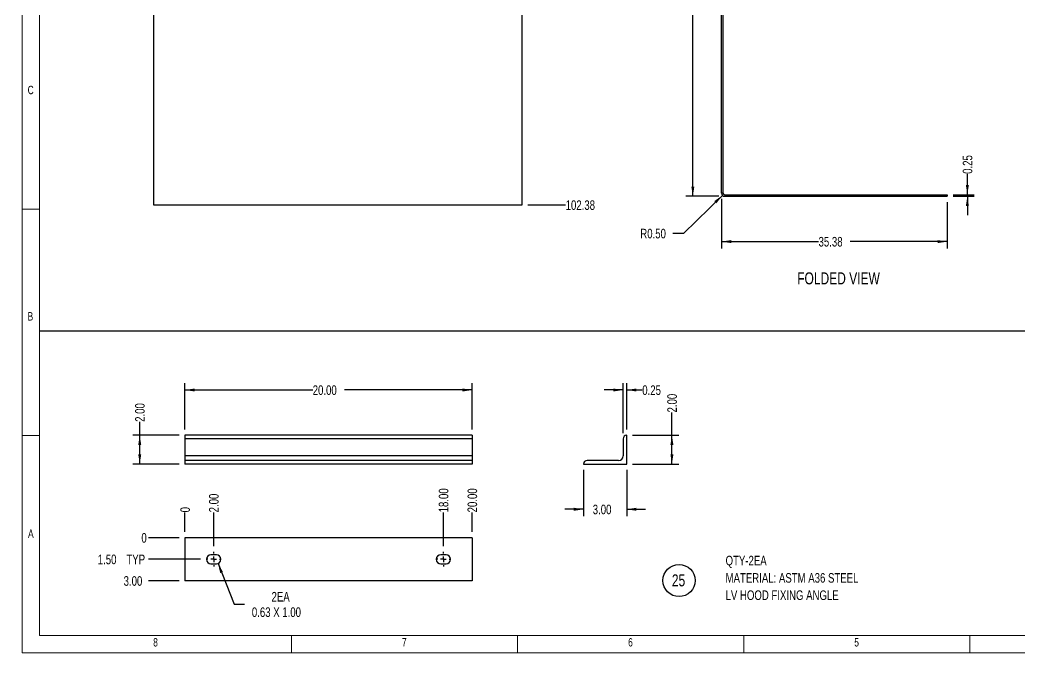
# Model space of a CAD drawing. Header units: inches. Extents: x 0 to 529, y 0 to 374.
# Drawn here: x 0 to 278.5, y 0 to 176.7 of the extents above; entities that cross this region are included whole.
import ezdxf

# ---------------------------------------------------------------- set-up
doc = ezdxf.new("R2010")
doc.units = ezdxf.units.IN
doc.header["$LTSCALE"] = 32
doc.header["$MEASUREMENT"] = 0
doc.layers.add('FORMAT', color=7, linetype='Continuous')
doc.styles.add('SLDTEXTSTYLE0', font='TXT', dxfattribs={"width": 0.75})
doc.dimstyles.new('SLDDIMSTYLE11', dxfattribs={"dimtxt": 2.71875, "dimasz": 2.71875, "dimexe": 0, "dimexo": 0.0625, "dimgap": 0.679688, "dimtad": 0, "dimlfac": 0.5625, "dimrnd": 1e-09, "dimzin": 4, "dimdsep": 46, "dimtxsty": 'SLDTEXTSTYLE0', "dimsah": 1, "dimcen": 0.09, "dimadec": 0, "dimazin": 1, "dimtfac": 1, "dimtofl": 0, "dimtmove": 0, "dimatfit": 3, "dimfxl": 0, "dimfrac": 2, "dimtolj": 1, "dimtzin": 12, "dimarcsym": 0})
doc.dimstyles.new('SLDDIMSTYLE12', dxfattribs={"dimtxt": 2.71875, "dimasz": 2.71875, "dimexe": 0, "dimexo": 0.0625, "dimgap": 0.679688, "dimtad": 0, "dimlfac": 0.5625, "dimrnd": 1e-09, "dimzin": 12, "dimdsep": 46, "dimtxsty": 'SLDTEXTSTYLE0', "dimsah": 1, "dimcen": 0.09, "dimadec": 0, "dimazin": 3, "dimtfac": 1, "dimtofl": 0, "dimtmove": 0, "dimatfit": 3, "dimfxl": 0, "dimfrac": 2, "dimtolj": 1, "dimtzin": 12, "dimarcsym": 0})
doc.dimstyles.new('SLDDIMSTYLE13', dxfattribs={"dimtxt": 2.71875, "dimasz": 2.71875, "dimexe": 0, "dimexo": 0.0625, "dimgap": 0.679688, "dimtad": 0, "dimlfac": 0.5625, "dimrnd": 1e-09, "dimdsep": 46, "dimtxsty": 'SLDTEXTSTYLE0', "dimsah": 1, "dimcen": 0.09, "dimadec": 0, "dimazin": 2, "dimtfac": 1, "dimtmove": 0, "dimatfit": 0, "dimfxl": 0, "dimfrac": 2, "dimtolj": 1, "dimtzin": 12, "dimarcsym": 0})
doc.dimstyles.new('SLDDIMSTYLE14', dxfattribs={"dimtxt": 2.71875, "dimasz": 2.71875, "dimexe": 0, "dimexo": 0.0625, "dimgap": 0.679688, "dimtad": 0, "dimtih": 1, "dimtoh": 1, "dimlfac": 0.5625, "dimrnd": 1e-09, "dimzin": 0, "dimdsep": 46, "dimtxsty": 'SLDTEXTSTYLE0', "dimsah": 1, "dimcen": 0, "dimadec": 0, "dimazin": 0, "dimtfac": 1, "dimtofl": 0, "dimtmove": 0, "dimatfit": 3, "dimfxl": 0, "dimfrac": 2, "dimtolj": 1, "dimtzin": 12, "dimarcsym": 0})
doc.dimstyles.new('SLDDIMSTYLE28', dxfattribs={"dimtxt": 2.71875, "dimasz": 2.71875, "dimexe": 0, "dimexo": 0.0625, "dimgap": 0.679688, "dimtad": 0, "dimlfac": 0.25, "dimrnd": 1e-09, "dimzin": 4, "dimdsep": 46, "dimtxsty": 'SLDTEXTSTYLE0', "dimsah": 1, "dimcen": 0.09, "dimadec": 0, "dimazin": 1, "dimtfac": 1, "dimtofl": 0, "dimtmove": 0, "dimatfit": 3, "dimfxl": 0, "dimfrac": 2, "dimtolj": 1, "dimtzin": 12, "dimarcsym": 0})
doc.dimstyles.new('SLDDIMSTYLE29', dxfattribs={"dimtxt": 2.71875, "dimasz": 2.71875, "dimexe": 0, "dimexo": 0.0625, "dimgap": 0.679688, "dimtad": 0, "dimtih": 1, "dimtoh": 1, "dimdec": 0, "dimlfac": 0.25, "dimrnd": 1e-09, "dimdsep": 46, "dimtxsty": 'SLDTEXTSTYLE0', "dimblk1": 'NONE', "dimblk2": 'NONE', "dimsah": 1, "dimcen": 0.09, "dimadec": 0, "dimazin": 2, "dimtfac": 1, "dimtdec": 0, "dimtofl": 0, "dimtmove": 0, "dimatfit": 3, "dimldrblk": 'NONE', "dimfxl": 0, "dimfrac": 2, "dimtolj": 1, "dimtzin": 12, "dimarcsym": 0})
doc.dimstyles.new('SLDDIMSTYLE3', dxfattribs={"dimtxt": 2.71875, "dimasz": 2.71875, "dimexe": 0, "dimexo": 0.0625, "dimgap": 0.679688, "dimtad": 0, "dimtih": 1, "dimtoh": 1, "dimlfac": 0.5625, "dimrnd": 1e-09, "dimzin": 12, "dimdsep": 46, "dimtxsty": 'SLDTEXTSTYLE0', "dimblk1": 'NONE', "dimblk2": 'NONE', "dimsah": 1, "dimcen": 0.09, "dimadec": 0, "dimazin": 3, "dimtfac": 1, "dimtofl": 0, "dimtmove": 0, "dimatfit": 3, "dimldrblk": 'NONE', "dimfxl": 0, "dimfrac": 2, "dimtolj": 1, "dimtzin": 12, "dimarcsym": 0})
doc.dimstyles.new('SLDDIMSTYLE30', dxfattribs={"dimtxt": 2.71875, "dimasz": 2.71875, "dimexe": 0, "dimexo": 0.0625, "dimgap": 0.679688, "dimtad": 0, "dimtih": 1, "dimtoh": 1, "dimlfac": 0.25, "dimrnd": 1e-09, "dimzin": 4, "dimdsep": 46, "dimtxsty": 'SLDTEXTSTYLE0', "dimblk1": 'NONE', "dimblk2": 'NONE', "dimsah": 1, "dimcen": 0.09, "dimadec": 0, "dimazin": 1, "dimtfac": 1, "dimtofl": 0, "dimtmove": 0, "dimatfit": 3, "dimldrblk": 'NONE', "dimfxl": 0, "dimfrac": 2, "dimtolj": 1, "dimtzin": 12, "dimarcsym": 0})
doc.dimstyles.new('SLDDIMSTYLE31', dxfattribs={"dimtxt": 2.71875, "dimasz": 2.71875, "dimexe": 0, "dimexo": 0.0625, "dimgap": 0.679688, "dimtad": 0, "dimtih": 1, "dimtoh": 1, "dimlfac": 0.25, "dimrnd": 1e-09, "dimzin": 4, "dimdsep": 46, "dimtxsty": 'SLDTEXTSTYLE0', "dimblk1": 'NONE', "dimblk2": 'NONE', "dimsah": 1, "dimcen": 0.09, "dimadec": 0, "dimazin": 1, "dimtfac": 1, "dimtofl": 0, "dimtmove": 0, "dimatfit": 3, "dimldrblk": 'NONE', "dimfxl": 0, "dimfrac": 2, "dimtolj": 1, "dimtzin": 12, "dimarcsym": 0})
doc.dimstyles.new('SLDDIMSTYLE32', dxfattribs={"dimtxt": 2.71875, "dimasz": 2.71875, "dimexe": 0, "dimexo": 0.0625, "dimgap": 0.679688, "dimtad": 0, "dimlfac": 0.25, "dimrnd": 1e-09, "dimzin": 4, "dimdsep": 46, "dimtxsty": 'SLDTEXTSTYLE0', "dimsah": 1, "dimcen": 0.09, "dimadec": 0, "dimazin": 1, "dimtfac": 1, "dimtmove": 0, "dimatfit": 0, "dimfxl": 0, "dimfrac": 2, "dimtolj": 1, "dimtzin": 12, "dimarcsym": 0})
doc.dimstyles.new('SLDDIMSTYLE33', dxfattribs={"dimtxt": 2.71875, "dimasz": 2.71875, "dimexe": 0, "dimexo": 0.0625, "dimgap": 0.679688, "dimtad": 0, "dimlfac": 0.25, "dimrnd": 1e-09, "dimdsep": 46, "dimtxsty": 'SLDTEXTSTYLE0', "dimsah": 1, "dimcen": 0.09, "dimadec": 0, "dimazin": 2, "dimtfac": 1, "dimtmove": 0, "dimatfit": 0, "dimfxl": 0, "dimfrac": 2, "dimtolj": 1, "dimtzin": 12, "dimarcsym": 0})
doc.dimstyles.new('SLDDIMSTYLE7', dxfattribs={"dimtxt": 2.71875, "dimasz": 2.71875, "dimexe": 0, "dimexo": 0.0625, "dimgap": 0.679688, "dimtad": 0, "dimtih": 1, "dimtoh": 1, "dimlfac": 0.5625, "dimrnd": 1e-09, "dimzin": 4, "dimdsep": 46, "dimtxsty": 'SLDTEXTSTYLE0', "dimblk1": 'NONE', "dimblk2": 'NONE', "dimsah": 1, "dimcen": 0, "dimadec": 0, "dimazin": 1, "dimtfac": 1, "dimtofl": 0, "dimtmove": 0, "dimatfit": 3, "dimldrblk": 'NONE', "dimfxl": 0, "dimfrac": 2, "dimtolj": 1, "dimtzin": 12, "dimarcsym": 0})

# ---------------------------------------------------------------- blocks, each defined once
blk = doc.blocks.new('SW_NOTE_0')
at = {"layer": 'FORMAT', "color": 0, "attachment_point": 1, "style": 'SLDTEXTSTYLE0'}
for s, insert, char_height in [('QTY-2EA', (0, 3.44), 2.667), ('MATERIAL: ASTM A36 STEEL', (0, -1.38), 2.6667), ('LV HOOD FIXING ANGLE', (0, -6.19), 2.6667)]:
    blk.add_mtext(s, dxfattribs=dict(at, insert=insert, char_height=char_height))
blk = doc.blocks.new('Drawing View45')
at = {"color": 7, "linetype": 'Continuous', "lineweight": 25}
for p, q in [((0, 182), (102.67, 182)), ((0, 182), (0, 0)), ((102.67, 0), (102.67, 182)), ((0, 0), (102.67, 0))]:
    blk.add_line(p, q, dxfattribs=at)
for centre, radius in [((44, 174), 1.56), ((33.78, 174), 0.889), ((56.44, 174), 0.889), ((63.56, 174), 0.889), ((77.78, 174), 1.06), ((70, 166.89), 2), ((26.67, 163.33), 1.23), ((84.89, 159.78), 2), ((56, 152.67), 1.45), ((80.67, 66.44), 1.78)]:
    blk.add_circle(centre, radius, dxfattribs=at)
blk = doc.blocks.new('_D_4')
at = {"layer": 'FORMAT'}
blk.add_line((141.48, 125.24), (151.98, 125.24), dxfattribs=at)
at = {"layer": 'FORMAT', "insert": (151.98, 126.53), "char_height": 2.667, "attachment_point": 1, "style": 'SLDTEXTSTYLE0'}
blk.add_mtext('102.38', dxfattribs=at)
blk = doc.blocks.new('_None')
blk = doc.blocks.new('_D_28')
at = {"layer": 'FORMAT'}
blk.add_line((83.57, 288.39), (80.69, 288.39), dxfattribs=at)
at = {"layer": 'FORMAT', "char_height": 2.667, "attachment_point": 1, "style": 'SLDTEXTSTYLE0'}
for s, insert in [('%%c', (69.72, 289.68)), ('1.00', (73.8, 289.68))]:
    blk.add_mtext(s, dxfattribs=dict(at, insert=insert))
blk = doc.blocks.new('Drawing View46')
at = {"color": 7, "linetype": 'Continuous', "lineweight": 25}
for p, q in [((-4, 117.33), (-4, 116.89)), ((-4, 117.33), (-1.33, 117.33)), ((-1.33, 116.89), (-1.33, 117.33)), ((-4, 116.89), (-1.33, 116.89)), ((-0.89, 0.89), (-0.89, 116.44)), ((-0.89, 116.44), (-0.44, 116.44)), ((-0.44, 0.89), (-0.44, 116.44)), ((-0.44, 0.89), (-0.89, 0.89)), ((0, 0.44), (0, 0)), ((0, 0.44), (62, 0.44)), ((0, 0), (62, 0)), ((62, 0.44), (62, 0))]:
    blk.add_line(p, q, dxfattribs=at)
for centre, radius, start, end in [((-1.33, 116.44), 0.889, 0, 90), ((-1.33, 116.44), 0.444, 0, 90), ((0, 0.89), 0.889, 180, 270), ((0, 0.89), 0.444, 180, 270)]:
    blk.add_arc(centre, radius, start, end, dxfattribs=at)
blk = doc.blocks.new('_D_32')
at = {"layer": 'FORMAT'}
for p, q in [((190.69, 244.98), (185.49, 244.98)), ((187.41, 244.98), (187.41, 190.73)), ((187.41, 127.65), (187.41, 181.89)), ((194.69, 127.65), (185.49, 127.65))]:
    blk.add_line(p, q, dxfattribs=at)
for points in [[(187.41, 244.98), (186.99, 242.26), (187.83, 242.26)], [(187.41, 127.65), (187.83, 130.37), (186.99, 130.37)]]:
    blk.add_solid(points, dxfattribs=at)
at = {"layer": 'FORMAT', "insert": (186.12, 181.89), "char_height": 2.667, "attachment_point": 1, "rotation": 90, "style": 'SLDTEXTSTYLE0'}
blk.add_mtext('66.00', dxfattribs=at)
blk = doc.blocks.new('_D_33')
at = {"layer": 'FORMAT'}
for p, q in [((195.4, 126.94), (195.4, 113.13)), ((258.29, 126.05), (258.29, 113.13)), ((195.4, 115.05), (222.42, 115.05)), ((258.29, 115.05), (231.26, 115.05))]:
    blk.add_line(p, q, dxfattribs=at)
for points in [[(195.4, 115.05), (198.11, 114.63), (198.11, 115.47)], [(258.29, 115.05), (255.57, 115.47), (255.57, 114.63)]]:
    blk.add_solid(points, dxfattribs=at)
at = {"layer": 'FORMAT', "insert": (222.42, 116.34), "char_height": 2.667, "attachment_point": 1, "style": 'SLDTEXTSTYLE0'}
blk.add_mtext('35.38', dxfattribs=at)
blk = doc.blocks.new('_D_34')
at = {"layer": 'FORMAT'}
for p, q in [((263.87, 128.09), (263.87, 133.9)), ((259.89, 128.09), (265.79, 128.09)), ((259.89, 127.65), (265.79, 127.65)), ((263.87, 127.65), (263.87, 122.42))]:
    blk.add_line(p, q, dxfattribs=at)
for points in [[(263.87, 128.09), (264.29, 130.81), (263.45, 130.81)], [(263.87, 127.65), (263.45, 124.93), (264.29, 124.93)]]:
    blk.add_solid(points, dxfattribs=at)
at = {"layer": 'FORMAT', "insert": (262.58, 133.9), "char_height": 2.667, "attachment_point": 1, "rotation": 90, "style": 'SLDTEXTSTYLE0'}
blk.add_mtext('0.25', dxfattribs=at)
blk = doc.blocks.new('_D_35')
at = {"layer": 'FORMAT'}
for p, q in [((195.65, 127.92), (184.76, 117.32)), ((184.76, 117.32), (181.88, 117.32))]:
    blk.add_line(p, q, dxfattribs=at)
blk.add_solid([(195.65, 127.92), (193.41, 126.32), (193.99, 125.72)], dxfattribs=at)
at = {"layer": 'FORMAT', "insert": (172.77, 118.61), "char_height": 2.667, "attachment_point": 1, "style": 'SLDTEXTSTYLE0'}
blk.add_mtext('R0.50', dxfattribs=at)
blk = doc.blocks.new('Drawing View115')
at = {"color": 7, "linetype": 'Continuous', "lineweight": 25}
for p, q in [((0, 7), (-80, 7)), ((-80, 7), (-80, 6.0008)), ((0, 6.0008), (-80, 6.0008)), ((-80, 6.0008), (-80, 1.25)), ((0, 7), (0, 6.0008)), ((0, 6.0008), (0, 1.25)), ((0, 1.25), (-80, 1.25)), ((-80, 1.25), (-80, 0)), ((0, 0), (-80, 0)), ((0, 1.25), (0, 0)), ((0, 0), (0, -0.9992)), ((-80, 0), (-80, -0.9992)), ((0, -0.9992), (-80, -0.9992)), ((-80, -0.9992), (-80, -1)), ((0, -1), (-80, -1)), ((0, -0.9992), (0, -1))]:
    blk.add_line(p, q, dxfattribs=at)
blk = doc.blocks.new('_D_71')
at = {"layer": 'FORMAT'}
for p, q in [((45.95, 62.75), (45.95, 75.67)), ((125.95, 62.75), (125.95, 75.67)), ((45.95, 73.75), (81.53, 73.75)), ((125.95, 73.75), (90.37, 73.75))]:
    blk.add_line(p, q, dxfattribs=at)
for points in [[(45.95, 73.75), (48.67, 73.33), (48.67, 74.16)], [(125.95, 73.75), (123.23, 74.16), (123.23, 73.33)]]:
    blk.add_solid(points, dxfattribs=at)
at = {"layer": 'FORMAT', "insert": (81.53, 75.04), "char_height": 2.667, "attachment_point": 1, "style": 'SLDTEXTSTYLE0'}
blk.add_mtext('20.00', dxfattribs=at)
blk = doc.blocks.new('_D_72')
at = {"layer": 'FORMAT'}
for p, q in [((33.35, 61.15), (33.35, 64.88)), ((44.35, 61.15), (31.43, 61.15)), ((33.35, 53.15), (33.35, 61.15)), ((44.35, 53.15), (31.43, 53.15))]:
    blk.add_line(p, q, dxfattribs=at)
for points in [[(33.35, 61.15), (32.93, 58.43), (33.77, 58.43)], [(33.35, 53.15), (33.77, 55.87), (32.93, 55.87)]]:
    blk.add_solid(points, dxfattribs=at)
at = {"layer": 'FORMAT', "insert": (32.06, 64.88), "char_height": 2.667, "attachment_point": 1, "rotation": 90, "style": 'SLDTEXTSTYLE0'}
blk.add_mtext('2.00', dxfattribs=at)
blk = doc.blocks.new('SW_NOTE_0_8')
at = {"layer": 'FORMAT', "color": 0}
blk.add_circle((2.43, 2.59), 4.48, dxfattribs=at)
at = {"layer": 'FORMAT', "color": 0, "insert": (2.29, 4.3), "char_height": 3.333, "attachment_point": 2, "style": 'SLDTEXTSTYLE0'}
blk.add_mtext('25', dxfattribs=at)
blk = doc.blocks.new('Drawing View116')
at = {"color": 7, "linetype": 'Continuous', "lineweight": 25}
for p, q in [((0, 0), (-80, 0)), ((-80, 0), (-80, -12)), ((0, 0), (0, -12)), ((-71.25, -4.75), (-72.75, -4.75)), ((-7.25, -4.75), (-8.75, -4.75)), ((-72.75, -7.25), (-71.25, -7.25)), ((-8.75, -7.25), (-7.25, -7.25)), ((0, -12), (-80, -12))]:
    blk.add_line(p, q, dxfattribs=at)
for centre, start, end in [((-72.75, -6), 90, 270), ((-71.25, -6), 270, 90), ((-8.75, -6), 90, 270), ((-7.25, -6), 270, 90)]:
    blk.add_arc(centre, 1.25, start, end, dxfattribs=at)
blk = doc.blocks.new('_D_73')
at = {"layer": 'FORMAT'}
blk.add_line((45.95, 34.24), (45.95, 39.69), dxfattribs=at)
at = {"layer": 'FORMAT', "insert": (44.65, 39.69), "char_height": 2.67, "attachment_point": 1, "rotation": 90, "style": 'SLDTEXTSTYLE0'}
blk.add_mtext('0', dxfattribs=at)
blk = doc.blocks.new('_D_74')
at = {"layer": 'FORMAT'}
blk.add_line((53.95, 30.29), (53.95, 39.69), dxfattribs=at)
at = {"layer": 'FORMAT', "insert": (52.65, 39.69), "char_height": 2.667, "attachment_point": 1, "rotation": 90, "style": 'SLDTEXTSTYLE0'}
blk.add_mtext('2.00', dxfattribs=at)
blk = doc.blocks.new('_D_75')
at = {"layer": 'FORMAT'}
blk.add_line((117.95, 30.29), (117.95, 39.69), dxfattribs=at)
at = {"layer": 'FORMAT', "insert": (116.65, 39.69), "char_height": 2.667, "attachment_point": 1, "rotation": 90, "style": 'SLDTEXTSTYLE0'}
blk.add_mtext('18.00', dxfattribs=at)
blk = doc.blocks.new('_D_76')
at = {"layer": 'FORMAT'}
blk.add_line((125.95, 34.24), (125.95, 39.69), dxfattribs=at)
at = {"layer": 'FORMAT', "insert": (124.65, 39.69), "char_height": 2.667, "attachment_point": 1, "rotation": 90, "style": 'SLDTEXTSTYLE0'}
blk.add_mtext('20.00', dxfattribs=at)
blk = doc.blocks.new('_D_77')
at = {"layer": 'FORMAT'}
blk.add_line((44.35, 32.64), (35.76, 32.64), dxfattribs=at)
at = {"layer": 'FORMAT', "insert": (33.81, 33.93), "char_height": 2.67, "attachment_point": 1, "style": 'SLDTEXTSTYLE0'}
blk.add_mtext('0', dxfattribs=at)
blk = doc.blocks.new('_D_78')
at = {"layer": 'FORMAT'}
blk.add_line((50.3, 26.64), (35.76, 26.64), dxfattribs=at)
at = {"layer": 'FORMAT', "char_height": 2.667, "attachment_point": 1, "style": 'SLDTEXTSTYLE0'}
for s, insert in [('1.50', (21.66, 27.93)), ('TYP', (29.64, 27.93))]:
    blk.add_mtext(s, dxfattribs=dict(at, insert=insert))
blk = doc.blocks.new('_D_79')
at = {"layer": 'FORMAT'}
blk.add_line((44.35, 20.64), (35.76, 20.64), dxfattribs=at)
at = {"layer": 'FORMAT', "insert": (28.86, 21.93), "char_height": 2.667, "attachment_point": 1, "style": 'SLDTEXTSTYLE0'}
blk.add_mtext('3.00', dxfattribs=at)
blk = doc.blocks.new('SW_RADIAL_DIMENSION_1')
at = {"layer": 'FORMAT', "color": 0}
for p, q in [((-14.91, 11.38), (-10.44, 0)), ((-10.44, 0), (-7.56, 0))]:
    blk.add_line(p, q, dxfattribs=at)
blk.add_solid([(-14.91, 11.38), (-14.3, 8.7), (-13.53, 9)], dxfattribs=at)
at = {"layer": 'FORMAT', "color": 0, "attachment_point": 1, "style": 'SLDTEXTSTYLE0'}
for s, insert, char_height in [('2EA', (0, 3.44), 2.667), ('0.63 X 1.00', (-5.48, -0.85), 2.6667)]:
    blk.add_mtext(s, dxfattribs=dict(at, insert=insert, char_height=char_height))
blk = doc.blocks.new('SW_CENTERMARKSYMBOL_26')
at = {"layer": 'FORMAT', "color": 0, "linetype": 'Continuous'}
for p, q in [((-1.6, 0), (-2.05, 0)), ((0, 0), (-0.8, 0)), ((0, 1.6), (0, 2.05)), ((0, 0), (0, 0.8)), ((0, 0), (0, -0.8)), ((0, 0), (0.8, 0)), ((1.6, 0), (2.05, 0)), ((0, -1.6), (0, -2.05))]:
    blk.add_line(p, q, dxfattribs=at)
blk = doc.blocks.new('SW_CENTERMARKSYMBOL_27')
at = {"layer": 'FORMAT', "color": 0, "linetype": 'Continuous'}
for p, q in [((-1.6, 0), (-2.05, 0)), ((0, 0), (-0.8, 0)), ((0, 1.6), (0, 2.05)), ((0, 0), (0, 0.8)), ((0, 0), (0.8, 0)), ((0, 0), (0, -0.8)), ((1.6, 0), (2.05, 0)), ((0, -1.6), (0, -2.05))]:
    blk.add_line(p, q, dxfattribs=at)
blk = doc.blocks.new('Drawing View117')
at = {"color": 7, "linetype": 'Continuous', "lineweight": 25}
for p, q in [((11, 7.0008), (11, 2.25)), ((12, 8), (11.9992, 8)), ((12, 0), (12, 8)), ((0, 0.0008), (0, 0)), ((0, 0), (12, 0)), ((9.75, 1), (0.9992, 1))]:
    blk.add_line(p, q, dxfattribs=at)
for centre, radius, start, end in [((11.9992, 7.0008), 0.9992, 90, 180), ((0.9992, 0.0008), 0.9992, 90, 180), ((9.75, 2.25), 1.25, 270, 0)]:
    blk.add_arc(centre, radius, start, end, dxfattribs=at)
blk = doc.blocks.new('_D_80')
at = {"layer": 'FORMAT'}
for p, q in [((181.58, 61.15), (181.58, 67.49)), ((170.58, 61.15), (183.5, 61.15)), ((181.58, 53.15), (181.58, 61.15)), ((170.58, 53.15), (183.5, 53.15))]:
    blk.add_line(p, q, dxfattribs=at)
for points in [[(181.58, 61.15), (181.16, 58.43), (182, 58.43)], [(181.58, 53.15), (182, 55.87), (181.16, 55.87)]]:
    blk.add_solid(points, dxfattribs=at)
at = {"layer": 'FORMAT', "insert": (180.29, 67.49), "char_height": 2.667, "attachment_point": 1, "rotation": 90, "style": 'SLDTEXTSTYLE0'}
blk.add_mtext('2.00', dxfattribs=at)
blk = doc.blocks.new('_D_81')
at = {"layer": 'FORMAT'}
for p, q in [((156.98, 51.55), (156.98, 38.63)), ((168.98, 51.55), (168.98, 38.63)), ((156.98, 40.55), (151.75, 40.55)), ((168.98, 40.55), (174.21, 40.55))]:
    blk.add_line(p, q, dxfattribs=at)
for points in [[(156.98, 40.55), (154.26, 40.97), (154.26, 40.13)], [(168.98, 40.55), (171.7, 40.13), (171.7, 40.97)]]:
    blk.add_solid(points, dxfattribs=at)
at = {"layer": 'FORMAT', "insert": (159.53, 41.84), "char_height": 2.667, "attachment_point": 1, "style": 'SLDTEXTSTYLE0'}
blk.add_mtext('3.00', dxfattribs=at)
blk = doc.blocks.new('_D_82')
at = {"layer": 'FORMAT'}
for p, q in [((167.98, 61.75), (167.98, 75.67)), ((168.98, 62.75), (168.98, 75.67)), ((167.98, 73.75), (162.75, 73.75)), ((168.98, 73.75), (173.32, 73.75))]:
    blk.add_line(p, q, dxfattribs=at)
for points in [[(167.98, 73.75), (165.26, 74.16), (165.26, 73.33)], [(168.98, 73.75), (171.7, 73.33), (171.7, 74.16)]]:
    blk.add_solid(points, dxfattribs=at)
at = {"layer": 'FORMAT', "insert": (173.32, 75.04), "char_height": 2.667, "attachment_point": 1, "style": 'SLDTEXTSTYLE0'}
blk.add_mtext('0.25', dxfattribs=at)

msp = doc.modelspace()

# ---------------------------------------------------------------- linework, layer by layer
at = {"color": 7, "linetype": 'Continuous', "lineweight": 18}
for p, q in [((0.598, 0.598), (0.598, 373.575)), ((5.398, 5.398), (5.398, 368.775)), ((5.398, 124.094), (0.598, 124.094)), ((5.398, 61.102), (0.598, 61.102)), ((523.735, 5.398), (5.398, 5.398)), ((75.591, 5.398), (75.591, 0.598)), ((138.583, 5.398), (138.583, 0.598)), ((201.575, 5.398), (201.575, 0.598)), ((264.567, 1.557), (264.567, 5.4)), ((264.567, 5.398), (264.567, 0.598)), ((528.535, 0.598), (0.598, 0.598))]:
    msp.add_line(p, q, dxfattribs=at)
at = {"layer": 'FORMAT'}
msp.add_line((5.647, 90.198), (285.772, 90.198), dxfattribs=at)

# ---------------------------------------------------------------- block references
at = {"color": 7, "linetype": 'Continuous', "lineweight": 25}
for name, p in [('Drawing View45', (37.21, 125.236)), ('Drawing View46', (196.285, 127.647)), ('Drawing View115', (125.947, 54.148)), ('Drawing View117', (156.981, 53.148)), ('Drawing View116', (125.947, 32.641))]:
    msp.add_blockref(name, p, dxfattribs=at)
at = {"layer": 'FORMAT', "linetype": 'Continuous'}
for name, p in [('SW_CENTERMARKSYMBOL_27', (53.947, 26.641)), ('SW_CENTERMARKSYMBOL_26', (117.947, 26.641))]:
    msp.add_blockref(name, p, dxfattribs=at)
at = {"layer": 'FORMAT'}
for name, p in [('SW_RADIAL_DIMENSION_1', (70.062, 14.099)), ('SW_NOTE_0_8', (181.132, 18.133)), ('SW_NOTE_0', (196.526, 24.165))]:
    msp.add_blockref(name, p, dxfattribs=at)

# ---------------------------------------------------------------- texts
at = {"color": 7, "linetype": 'Continuous', "lineweight": 0, "char_height": 2.333, "style": 'SLDTEXTSTYLE0'}
for s, insert, attachment_point in [('C', (2.131, 158.408), 1), ('B', (2.13, 95.416), 1), ('A', (2.244, 34.932), 1), ('8', (37.748, 4.696), 2), ('7', (107.04, 4.696), 2), ('6', (170.032, 4.696), 2), ('5', (233.024, 4.696), 2)]:
    msp.add_mtext(s, dxfattribs=dict(at, insert=insert, attachment_point=attachment_point))
at = {"layer": 'FORMAT', "insert": (216.471, 106.48), "char_height": 3.33333, "attachment_point": 1, "style": 'SLDTEXTSTYLE0'}
msp.add_mtext('FOLDED VIEW', dxfattribs=at)

# ---------------------------------------------------------------- dimensions: what is measured, and where the dimension line sits
at = {"layer": 'FORMAT'}
for feature_location, offset, dtype, origin, dimstyle, picture, middle in [((139.876733198, 125.235850407), (12.106591179, 0), 0, (139.876733198, 307.235850407), 'SLDDIMSTYLE3', '_D_4', (157.373447496, 125.235850407)), ((117.947, 28.691), (0, 10.996), 1, (45.947, 32.641), 'SLDDIMSTYLE30', '_D_75', (117.947, 44.108)), ((125.947, 32.641), (0, 7.046), 1, (45.947, 32.641), 'SLDDIMSTYLE30', '_D_76', (125.947, 44.108)), ((53.947, 28.691), (0, 10.996), 1, (45.947, 32.641), 'SLDDIMSTYLE30', '_D_74', (53.947, 43.137)), ((45.946829362, 32.641482627), (0, 7.046484275), 1, (45.946829362, 32.641482627), 'SLDDIMSTYLE29', '_D_73', (45.946829362, 40.658337265)), ((45.946829362, 32.641482627), (-10.191696012, 0), 0, (45.946829362, 32.641482627), 'SLDDIMSTYLE29', '_D_77', (34.784762986, 32.641482627)), ((45.947, 20.641), (-10.192, 0), 0, (45.947, 32.641), 'SLDDIMSTYLE30', '_D_79', (32.306, 20.641))]:
    dim = msp.add_ordinate_dim(feature_location=feature_location, offset=offset, dtype=dtype, origin=origin, dimstyle=dimstyle, dxfattribs=at)
    dim.commit()
    dim.dimension.update_dxf_attribs({"geometry": picture, "text_midpoint": middle})
dim = msp.add_diameter_dim_2p(p1=(0.531, 1.697), p2=(0, 0), dimstyle='SLDDIMSTYLE7', dxfattribs=at)
dim.commit()
dim.dimension.update_dxf_attribs({"geometry": '_D_28', "text_midpoint": (75.207, 288.386), "dimtype": 163})
for base, p1, p2, angle, dimstyle, picture, middle in [((187.413, 127.647), (192.285, 244.98), (196.285, 127.647), 90, 'SLDDIMSTYLE11', '_D_32', (187.413, 186.313)), ((263.873, 127.647), (258.285, 128.091), (258.285, 127.647), 90, 'SLDDIMSTYLE13', '_D_34', (263.873, 137.347)), ((195.396211176, 115.048094975), (258.285100065, 127.646520172), (195.396211176, 128.53540906), 0, 'SLDDIMSTYLE12', '_D_33', (226.840655621, 115.048094975)), ((181.579, 61.148), (168.981, 53.148), (168.981, 61.148), 90, 'SLDDIMSTYLE28', '_D_80', (181.579, 70.937)), ((33.348, 53.148), (45.947, 61.148), (45.947, 53.148), 90, 'SLDDIMSTYLE28', '_D_72', (33.348, 68.326))]:
    dim = msp.add_linear_dim(base=base, p1=p1, p2=p2, angle=angle, dimstyle=dimstyle, dxfattribs=at)
    dim.commit()
    dim.dimension.update_dxf_attribs({"geometry": picture, "text_midpoint": middle, "dimtype": 160})
dim = msp.add_radius_dim(center=(196.285, 128.535), mpoint=(195.648, 127.915), dimstyle='SLDDIMSTYLE14', dxfattribs=at)
dim.commit()
dim.dimension.update_dxf_attribs({"geometry": '_D_35', "text_midpoint": (177.324, 117.315), "dimtype": 164})
for base, p1, p2, dimstyle, picture, middle in [((45.947, 73.746), (125.947, 61.148), (45.947, 61.148), 'SLDDIMSTYLE28', '_D_71', (85.947, 73.746)), ((168.981, 73.746), (167.981, 60.149), (168.981, 61.148), 'SLDDIMSTYLE33', '_D_82', (176.77, 73.746)), ((168.981, 40.55), (156.981, 53.148), (168.981, 53.148), 'SLDDIMSTYLE32', '_D_81', (162.981, 40.55))]:
    dim = msp.add_linear_dim(base=base, p1=p1, p2=p2, dimstyle=dimstyle, dxfattribs=at)
    dim.commit()
    dim.dimension.update_dxf_attribs({"geometry": picture, "text_midpoint": middle, "dimtype": 160})
dim = msp.add_ordinate_dim(feature_location=(51.897, 26.641), offset=(-16.142, 0), dtype=0, origin=(45.947, 32.641), text='<> TYP', dimstyle='SLDDIMSTYLE31', dxfattribs=at)
dim.commit()
dim.dimension.update_dxf_attribs({"geometry": '_D_78', "text_midpoint": (28.708, 26.641)})

doc.saveas('drawing.dxf')
